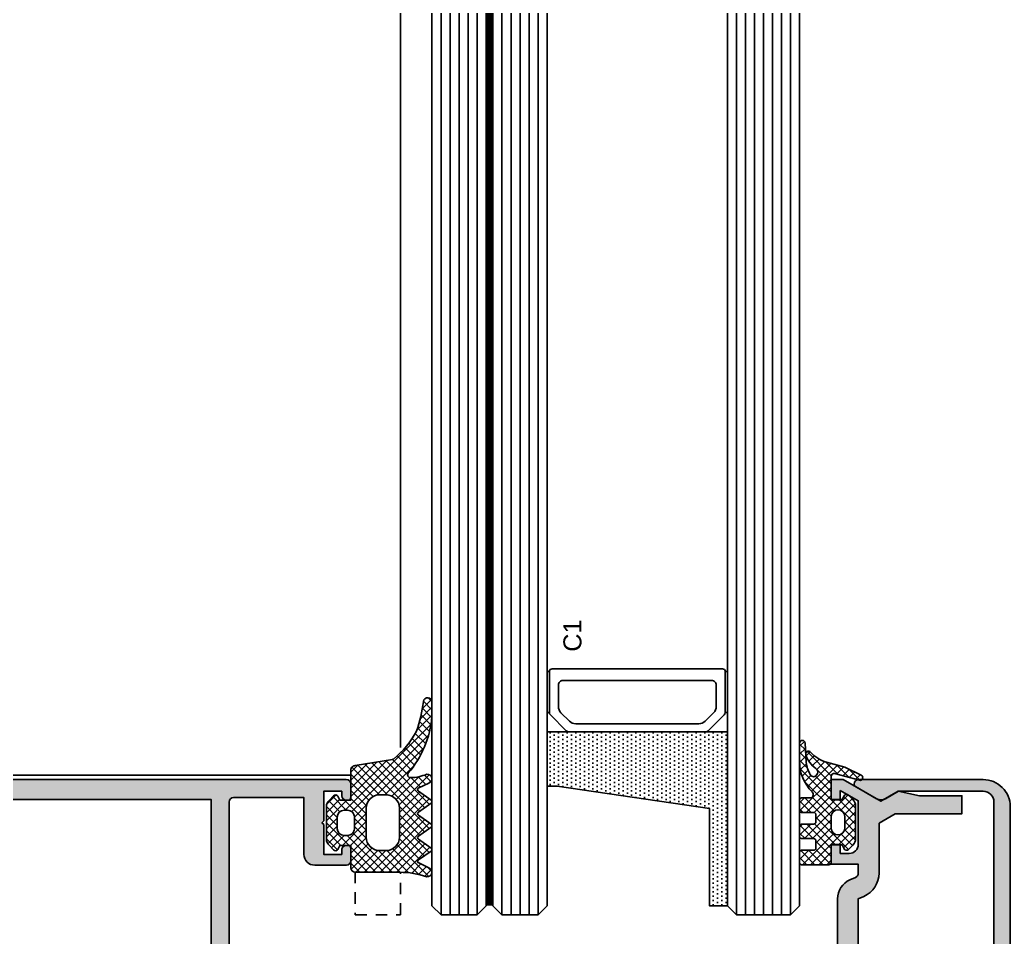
# Model space of a CAD drawing. Header units: inches. Extents: x -772 to 6765, y -813 to 4093.
# Drawn here: x 6007.98 to 6018.96, y 56.38 to 66.55 of the extents above; entities that cross this region are included whole.
import ezdxf

# ---------------------------------------------------------------- set-up
doc = ezdxf.new("R2010")
doc.units = ezdxf.units.IN
doc.header["$MEASUREMENT"] = 0
doc.linetypes.add('HIDDEN', pattern=[9.524999999999999, 6.349999999999999, -3.174999999999999])
doc.linetypes.add('HIDDEN2', pattern=[0.1875, 0.125, -0.0625])
for name, color, linetype in [('aksoy_bant', 1, 'Continuous'), ('aksoy_block', 7, 'Continuous'), ('aksoy_detaytarama', 252, 'Continuous'), ('aksoy_fitil', 1, 'Continuous'), ('aksoy_iz', 8, 'HIDDEN'), ('aksoy_kapali', 3, 'Continuous'), ('aksoy_silikon', 1, 'Continuous'), ('H_FAC_Cam', 153, 'Continuous'), ('H_FAC_Giydirme', 100, 'Continuous'), ('H_GEN_Greyscale1', 251, 'Continuous'), ('RI-HATCH-I', 4, 'Continuous')]:
    doc.layers.add(name, color=color, linetype=linetype)
doc.styles.get("Standard").update_dxf_attribs({"font": 'arial.ttf'})

# ---------------------------------------------------------------- blocks, each defined once
blk = doc.blocks.new('RYN_0342506', base_point=(58, 24.6))
at = {"layer": 'aksoy_detaytarama', "ltscale": 0.1, "extrusion": (0, 0, -1)}
h = blk.add_hatch(color=256, dxfattribs=at)
h.dxf.hatch_style = 1
h.paths.add_polyline_path([(-88.14999999990687, 52.99999999976717), (-88.14999999990687, 46.1999999997206), (-74.44999999995343, 46.1999999997206), (-74.44999999995343, 52.99999999976717)], flags=16)
edge = h.paths.add_edge_path()
edge.add_arc((-87.64998842345085, 72.09998842305504), 0.5000115766671682, 450.0013265422685, 539.9986734577313)
edge.add_line((-88.14999999990687, 72.0999999998603), (-88.14999999990687, 54.69999999983702))
edge.add_line((-88.14999999990687, 54.6999999997206), (-58.49999999990541, 54.6999999997206))
edge.add_arc((-58.5, 54.1999999997206), 0.5, 360, 450, ccw=False)
edge.add_line((-58, 54.1999999997206), (-58, 52.49999999976717))
edge.add_line((-58, 52.49999999976717), (-58.11028856829944, 52.49999999976717))
edge.add_line((-58.11028856830671, 52.49999999976717), (-58.32679491925228, 52.12499999976717))
edge.add_arc((-58.5, 52.2249999998603), 0.199999999999917, 210.0000000000001, 329.99999999999994, ccw=False)
edge.add_line((-58.67320508067496, 52.12499999976717), (-58.82679491916133, 52.3910254035145))
edge.add_arc((-59, 52.2910254036542), 0.1999999999999153, 389.9999999999992, 510.0000000000007)
edge.add_line((-59.17320508067496, 52.3910254035145), (-59.32679491916133, 52.12499999976717))
edge.add_arc((-59.5, 52.2249999998603), 0.199999999999917, 210.0000000000001, 329.99999999999994, ccw=False)
edge.add_line((-59.67320508067496, 52.12499999976717), (-59.82679491916133, 52.3910254035145))
edge.add_arc((-60, 52.2910254036542), 0.1999999999999153, 389.9999999999992, 510.0000000000007)
edge.add_line((-60.17320508067496, 52.3910254035145), (-60.32679491916133, 52.12499999976717))
edge.add_arc((-60.5, 52.2249999998603), 0.199999999999917, 210.0000000000001, 329.99999999999994, ccw=False)
edge.add_line((-60.67320508067496, 52.12499999976717), (-60.82679491916133, 52.3910254035145))
edge.add_arc((-61, 52.2910254036542), 0.1999999999999153, 389.9999999999992, 510.0000000000007)
edge.add_line((-61.17320508067496, 52.3910254035145), (-61.32679491916133, 52.12499999976717))
edge.add_arc((-61.5, 52.2249999998603), 0.199999999999917, 210.0000000000001, 329.99999999999994, ccw=False)
edge.add_line((-61.67320508067496, 52.12499999976717), (-61.82679491916133, 52.3910254035145))
edge.add_arc((-62, 52.2910254036542), 0.1999999999999153, 389.9999999999992, 510.0000000000007)
edge.add_line((-62.17320508067496, 52.3910254035145), (-62.32679491916133, 52.12499999976717))
edge.add_arc((-62.5, 52.2249999998603), 0.199999999999917, 210.0000000000001, 329.99999999999994, ccw=False)
edge.add_line((-62.67320508067496, 52.12499999976717), (-62.82679491916133, 52.3910254035145))
edge.add_arc((-63, 52.2910254036542), 0.1999999999999153, 389.9999999999992, 510.0000000000007)
edge.add_line((-63.17320508067496, 52.3910254035145), (-63.32679491916133, 52.12499999976717))
edge.add_arc((-63.5, 52.2249999998603), 0.199999999999917, 210.0000000000001, 329.99999999999994, ccw=False)
edge.add_line((-63.67320508067496, 52.12499999976717), (-63.82679491916133, 52.3910254035145))
edge.add_arc((-64, 52.2910254036542), 0.1999999999999153, 389.9999999999992, 510.0000000000007)
edge.add_line((-64.17320508067496, 52.3910254035145), (-64.32679491916133, 52.12499999976717))
edge.add_arc((-64.5, 52.2249999998603), 0.199999999999917, 210.0000000000001, 329.99999999999994, ccw=False)
edge.add_line((-64.67320508067496, 52.12499999976717), (-64.82679491916133, 52.3910254035145))
edge.add_arc((-65, 52.2910254036542), 0.1999999999999153, 389.9999999999992, 510.0000000000007)
edge.add_line((-65.17320508067496, 52.3910254035145), (-65.32679491916133, 52.12499999976717))
edge.add_arc((-65.5, 52.2249999998603), 0.199999999999917, 210.0000000000001, 329.99999999999994, ccw=False)
edge.add_line((-65.67320508067496, 52.12499999976717), (-65.82679491916133, 52.3910254035145))
edge.add_arc((-66, 52.2910254036542), 0.1999999999999153, 389.9999999999992, 510.0000000000007)
edge.add_line((-66.17320508067496, 52.3910254035145), (-66.32679491916133, 52.12499999976717))
edge.add_arc((-66.5, 52.2249999998603), 0.199999999999917, 210.0000000000001, 329.99999999999994, ccw=False)
edge.add_line((-66.67320508067496, 52.12499999976717), (-66.82679491916133, 52.3910254035145))
edge.add_arc((-67, 52.2910254036542), 0.1999999999999153, 389.9999999999992, 510.0000000000007)
edge.add_line((-67.17320508067496, 52.3910254035145), (-67.32679491916133, 52.12499999976717))
edge.add_arc((-67.5, 52.2249999998603), 0.199999999999917, 210.0000000000001, 329.99999999999994, ccw=False)
edge.add_line((-67.67320508067496, 52.12499999976717), (-67.82679491916133, 52.3910254035145))
edge.add_arc((-68, 52.2910254036542), 0.1999999999999153, 389.9999999999992, 510.0000000000007)
edge.add_line((-68.17320508067496, 52.3910254035145), (-68.32679491916133, 52.12499999976717))
edge.add_arc((-68.5, 52.2249999998603), 0.199999999999917, 210.0000000000001, 329.99999999999994, ccw=False)
edge.add_line((-68.67320508067496, 52.12499999976717), (-68.82679491916133, 52.3910254035145))
edge.add_arc((-69, 52.2910254036542), 0.1999999999999153, 389.9999999999992, 510.0000000000007)
edge.add_line((-69.17320508067496, 52.3910254035145), (-69.32679491916133, 52.12499999976717))
edge.add_arc((-69.5, 52.2249999998603), 0.199999999999917, 210.0000000000001, 329.99999999999994, ccw=False)
edge.add_line((-69.67320508067496, 52.12499999976717), (-69.8267949174442, 52.3910254035145))
edge.add_arc((-69.99999999825377, 52.2910254036542), 0.1999999999999117, 389.9999999999974, 510.0000000000026)
edge.add_line((-70.17320507904515, 52.3910254035145), (-70.32679491924864, 52.12499999976717))
edge.add_arc((-70.5, 52.2249999998603), 0.199999999999917, 210.0000000000001, 329.99999999999994, ccw=False)
edge.add_line((-70.67320508067496, 52.12499999976717), (-70.88971143162053, 52.49999999976717))
edge.add_line((-70.88971143169329, 52.49999999976717), (-70.99999999998909, 52.49999999976717))
edge.add_arc((-71, 51.49999999976717), 0.9999999999999929, 449.9999999999995, 540.0000000000005)
edge.add_line((-72, 51.49999999976717), (-72, 47.6999999997206))
edge.add_arc((-71, 47.6999999997206), 1.000000000000007, 540.0000000000005, 629.9999999999995)
edge.add_line((-71, 46.6999999997206), (-70.3897114317042, 46.6999999997206))
edge.add_line((-70.38971143169329, 46.6999999997206), (-70.17320508074772, 47.0749999997206))
edge.add_arc((-70, 46.9749999998603), 0.199999999999917, 390.00000000000006, 509.9999999999999, ccw=False)
edge.add_line((-69.82679491920862, 47.0749999997206), (-69.67320508072225, 46.80897459597327))
edge.add_arc((-69.5, 46.9089745960664), 0.1999999999999135, 569.9999999999984, 690.0000000000016)
edge.add_line((-69.32679491920862, 46.80897459597327), (-69.17320508072225, 47.0749999997206))
edge.add_arc((-69, 46.9749999998603), 0.199999999999917, 390.00000000000006, 509.9999999999999, ccw=False)
edge.add_line((-68.82679491920862, 47.0749999997206), (-68.67320508072225, 46.80897459597327))
edge.add_arc((-68.5, 46.9089745960664), 0.1999999999999135, 569.9999999999984, 690.0000000000016)
edge.add_line((-68.32679491920862, 46.80897459597327), (-68.17320508072225, 47.0749999997206))
edge.add_arc((-68, 46.9749999998603), 0.199999999999917, 390.00000000000006, 509.9999999999999, ccw=False)
edge.add_line((-67.82679491920862, 47.0749999997206), (-67.67320508072225, 46.80897459597327))
edge.add_arc((-67.5, 46.9089745960664), 0.1999999999999135, 569.9999999999984, 690.0000000000016)
edge.add_line((-67.32679491920862, 46.80897459597327), (-67.17320508072225, 47.0749999997206))
edge.add_arc((-67, 46.9749999998603), 0.199999999999917, 390.00000000000006, 509.9999999999999, ccw=False)
edge.add_line((-66.82679491920862, 47.0749999997206), (-66.67320508072225, 46.80897459597327))
edge.add_arc((-66.5, 46.9089745960664), 0.1999999999999135, 569.9999999999984, 690.0000000000016)
edge.add_line((-66.32679491920862, 46.80897459597327), (-66.17320508072225, 47.0749999997206))
edge.add_arc((-66, 46.9749999998603), 0.199999999999917, 390.00000000000006, 509.9999999999999, ccw=False)
edge.add_line((-65.82679491920862, 47.0749999997206), (-65.67320508072225, 46.80897459597327))
edge.add_arc((-65.5, 46.9089745960664), 0.1999999999999135, 569.9999999999984, 690.0000000000016)
edge.add_line((-65.32679491920862, 46.80897459597327), (-65.17320508072225, 47.0749999997206))
edge.add_arc((-65, 46.9749999998603), 0.199999999999917, 390.00000000000006, 509.9999999999999, ccw=False)
edge.add_line((-64.82679491920862, 47.0749999997206), (-64.67320508072225, 46.80897459597327))
edge.add_arc((-64.5, 46.9089745960664), 0.1999999999999135, 569.9999999999984, 690.0000000000016)
edge.add_line((-64.32679491920862, 46.80897459597327), (-64.17320508072225, 47.0749999997206))
edge.add_arc((-64, 46.9749999998603), 0.199999999999917, 390.00000000000006, 509.9999999999999, ccw=False)
edge.add_line((-63.82679491920862, 47.0749999997206), (-63.67320508072225, 46.80897459597327))
edge.add_arc((-63.5, 46.9089745960664), 0.1999999999999135, 569.9999999999984, 690.0000000000016)
edge.add_line((-63.32679491920862, 46.80897459597327), (-63.17320508072225, 47.0749999997206))
edge.add_arc((-63, 46.9749999998603), 0.199999999999917, 390.00000000000006, 509.9999999999999, ccw=False)
edge.add_line((-62.82679491920862, 47.0749999997206), (-62.67320508072225, 46.80897459597327))
edge.add_arc((-62.5, 46.9089745960664), 0.1999999999999135, 569.9999999999984, 690.0000000000016)
edge.add_line((-62.32679491920862, 46.80897459597327), (-62.17320508072225, 47.0749999997206))
edge.add_arc((-62, 46.9749999998603), 0.199999999999917, 390.00000000000006, 509.9999999999999, ccw=False)
edge.add_line((-61.82679491920862, 47.0749999997206), (-61.67320508072225, 46.80897459597327))
edge.add_arc((-61.5, 46.9089745960664), 0.1999999999999135, 569.9999999999984, 690.0000000000016)
edge.add_line((-61.32679491920862, 46.80897459597327), (-61.17320508072225, 47.0749999997206))
edge.add_arc((-61, 46.9749999998603), 0.199999999999917, 390.00000000000006, 509.9999999999999, ccw=False)
edge.add_line((-60.82679491920862, 47.0749999997206), (-60.67320508072225, 46.80897459597327))
edge.add_arc((-60.5, 46.9089745960664), 0.1999999999999135, 569.9999999999984, 690.0000000000016)
edge.add_line((-60.32679491920862, 46.80897459597327), (-60.17320508072225, 47.0749999997206))
edge.add_arc((-60, 46.9749999998603), 0.199999999999917, 390.00000000000006, 509.9999999999999, ccw=False)
edge.add_line((-59.82679491920862, 47.0749999997206), (-59.67320508072225, 46.80897459597327))
edge.add_arc((-59.5, 46.9089745960664), 0.1999999999999135, 569.9999999999984, 690.0000000000016)
edge.add_line((-59.32679491920862, 46.80897459597327), (-59.17320508072225, 47.0749999997206))
edge.add_arc((-59, 46.9749999998603), 0.199999999999917, 390.00000000000006, 509.9999999999999, ccw=False)
edge.add_line((-58.82679491920862, 47.0749999997206), (-58.61028856826306, 46.6999999997206))
edge.add_line((-58.61028856830671, 46.6999999997206), (-58.00000000000728, 46.6999999997206))
edge.add_line((-58, 46.6999999997206), (-58, 44.99999999976717))
edge.add_arc((-58.5, 44.99999999976717), 0.5000000000000142, 270.0000000000016, 359.99999999999835, ccw=False)
edge.add_line((-58.5, 44.49999999976717), (-88.15000000000146, 44.49999999976718))
edge.add_line((-88.14999999990687, 44.49999999976717), (-88.14999999990687, 27.09999999974389))
edge.add_arc((-87.64998842345085, 27.1000115761999), 0.5000115766671673, 540.0013265422685, 629.9986734577316)
edge.add_line((-87.64999999990687, 26.5999999998603), (-79.8499999999076, 26.5999999998603))
edge.add_line((-79.84999999997672, 26.5999999998603), (-79.84999999997672, 32.90099999983795))
edge.add_arc((-78.64999999990687, 32.90099999983795), 1.200000000035305, 450.00000000165096, 540.0000000016495, ccw=False)
edge.add_line((-78.64999999990687, 34.10099999979138), (-75.14999999760039, 34.10099999979138))
edge.add_arc((-75.14999999769498, 33.60099999979138), 0.4999999999997726, 359.9999999999739, 450.00000000002603, ccw=False)
edge.add_line((-74.64999999769498, 33.60099999979138), (-74.64999999769498, 32.20163505629171))
edge.add_arc((-74.9499884248944, 32.19899999978952), 0.2999999999957435, 269.9999999913433, 360.50326520220784, ccw=False)
edge.add_line((-74.9499884248944, 31.89899999974295), (-75.14998842477507, 31.89899999974295))
edge.add_arc((-75.14998842484783, 32.39899999974295), 0.5000000000195541, 539.99999996222, 629.9999999977592, ccw=False)
edge.add_line((-75.64998842484783, 32.39899999997579), (-75.64998842456771, 32.89899999962654))
edge.add_line((-75.64998842449859, 32.89899999974295), (-77.6499999999287, 32.89886030764319))
edge.add_line((-77.64999999990687, 32.89886030764319), (-77.64999967836047, 29.59892105893232))
edge.add_line((-77.64999967836775, 29.59892105893232), (-77.84999967836848, 29.39892105897889))
edge.add_line((-77.8499996784376, 29.39892105897889), (-77.65000032152966, 29.19892105902545))
edge.add_line((-77.6500003215624, 29.19892105902545), (-77.65000000001237, 25.89899999974295))
edge.add_line((-77.64999999990687, 25.89899999974295), (-75.64999999990687, 25.89899999974295))
edge.add_line((-75.64999999990687, 25.89899999974295), (-75.64999999760039, 26.39899999974295))
edge.add_arc((-75.14999999769498, 26.39899999974295), 0.4999999999997726, 449.9999999999739, 540.0000000000261, ccw=False)
edge.add_line((-75.14999999769498, 26.89899999974295), (-74.94999999769789, 26.89899999974295))
edge.add_arc((-74.94999999762513, 26.59899999969639), 0.300000000025193, 359.999999995918, 449.99999999574385, ccw=False)
edge.add_line((-74.64999999769498, 26.59899999969639), (-74.65000000000146, 25.09999999892898))
edge.add_arc((-75.14999999990687, 25.0999999998603), 0.49999999997695, 269.99999999735866, 359.9999999092598, ccw=False)
edge.add_line((-75.14999999990687, 24.5999999998603), (-220.6499999999069, 24.59999999986033))
edge.add_arc((-220.6499969592551, 25.10000304039568), 0.5000030407071934, 540.0003484361993, 629.9996515638006, ccw=False)
edge.add_line((-221.1499999999069, 25.0999999998603), (-221.1499999999069, 74.0999999998603))
edge.add_arc((-220.6499969592551, 74.0999969590921), 0.5000030407071934, 450.0003484361994, 539.9996515638006, ccw=False)
edge.add_line((-220.6499999999069, 74.5999999998603), (-75.14999999990687, 74.59999999986027))
edge.add_arc((-75.14999999990687, 74.0999999998603), 0.4999999999769536, 360.00000009074057, 450.0000000026409, ccw=False)
edge.add_line((-74.64999999990687, 74.1000000005588), (-74.64999999760039, 72.60099999979138))
edge.add_arc((-74.94999999762513, 72.60099999979138), 0.3000000000251944, 270.0000000042559, 360.0000000040817, ccw=False)
edge.add_line((-74.94999999762513, 72.30099999974482), (-75.14999999762222, 72.30099999974482))
edge.add_arc((-75.14999999769498, 72.80099999974482), 0.4999999999997726, 179.9999999999739, 270.00000000002603, ccw=False)
edge.add_line((-75.64999999769498, 72.80099999974482), (-75.65000000000146, 73.30099999974482))
edge.add_line((-75.64999999990687, 73.30099999974482), (-77.64999999990687, 73.30099999974482))
edge.add_line((-77.64999999990687, 73.30099999974482), (-77.6500003214569, 70.00107894046232))
edge.add_line((-77.6500003215624, 70.00107894046232), (-77.84999967847034, 69.80107894050889))
edge.add_line((-77.8499996784376, 69.80107894050889), (-77.64999967843687, 69.60107894055545))
edge.add_line((-77.64999967836775, 69.60107894055545), (-77.64999999991414, 66.30113969184458))
edge.add_line((-77.64999999990687, 66.30113969184458), (-75.64998842447676, 66.30099999974482))
edge.add_line((-75.64998842449859, 66.30099999974482), (-75.64998842477871, 66.80099999939557))
edge.add_arc((-75.14998842484783, 66.80099999974482), 0.5000000000195541, 450.0000000022407, 540.00000003778, ccw=False)
edge.add_line((-75.14998842484783, 67.30099999974482), (-74.94998842496716, 67.30099999974482))
edge.add_arc((-74.9499884248944, 67.00099999969825), 0.2999999999957454, 359.496734797793, 450.00000000865623, ccw=False)
edge.add_line((-74.64999999769498, 66.99836494331248), (-74.64999999769498, 65.5989999998128))
edge.add_arc((-75.14999999769498, 65.59899999969639), 0.4999999999997726, 269.9999999999739, 360.00000000002603, ccw=False)
edge.add_line((-75.14999999769498, 65.09899999969639), (-78.65000000000146, 65.09899999969639))
edge.add_arc((-78.64999999990687, 66.29899999988265), 1.200000000035288, 539.9999999983498, 629.9999999983497, ccw=False)
edge.add_line((-79.84999999997672, 66.29899999988265), (-79.84999999997672, 72.5999999998603))
edge.add_line((-79.84999999997672, 72.5999999998603), (-87.64999999997599, 72.5999999998603))
h.paths.add_polyline_path([(-218.6499999999069, 72.39999999967404), (-203.1499999999069, 72.39999999967404), (-202.1499999999069, 72.0999999998603), (-184.1499999999069, 72.0999999998603), (-183.1499999999069, 72.39999999967404), (-132.1499999999069, 72.39999999967404), (-131.1499999999069, 72.0999999998603), (-127.1499999999069, 72.0999999998603), (-126.1499999999069, 72.39999999967404), (-90.14999999990687, 72.39999999967404), (-90.14999999990687, 26.7999999995809), (-126.1499999999069, 26.7999999995809), (-127.1499999999069, 27.0999999998603), (-131.1499999999069, 27.0999999998603), (-132.1499999999069, 26.7999999995809), (-183.1539999999804, 26.7999999995809), (-183.1499999999069, 26.7999999995809), (-184.1499999999069, 27.0999999998603), (-202.1499999999069, 27.0999999998603), (-203.1499999999069, 26.7999999995809), (-218.6499999999069, 26.7999999995809)], flags=16)
at = {"layer": 'H_FAC_Giydirme', "extrusion": (0, 0, -1)}
blk.add_lwpolyline([(-220.6499999999069, 74.5999999998603), (-75.14999999990687, 74.5999999998603, -0.414213561922734), (-74.64999999990687, 74.1000000005588), (-74.64999999769498, 72.60099999979138, -0.4142135623722043), (-74.94999999762513, 72.30099999974482), (-75.14999999769498, 72.30099999974482, -0.4142135623733613), (-75.64999999769498, 72.80099999974482), (-75.64999999990687, 73.30099999974482), (-77.64999999990687, 73.30099999974482), (-77.6500003215624, 70.00107894046232), (-77.8499996784376, 69.80107894050889), (-77.64999967836775, 69.60107894055545), (-77.64999999990687, 66.30113969184458), (-75.64998842449859, 66.30099999974482), (-75.64998842484783, 66.80099999927916, -0.4142135625547695), (-75.14998842484783, 67.30099999974482), (-74.9499884248944, 67.30099999974482, -0.4167885757908555), (-74.64999999769498, 66.99836494331248), (-74.64999999769498, 65.59899999969639, -0.4142135623733614), (-75.14999999769498, 65.09899999969639), (-78.64999999990687, 65.09899999969639, -0.414213562373095), (-79.84999999997672, 66.29899999988265), (-79.84999999997672, 72.5999999998603), (-87.64999999990687, 72.5999999998603, 0.414199999999907), (-88.14999999990687, 72.0999999998603), (-88.14999999990687, 54.6999999997206)], format="xyb", dxfattribs=at)
blk.add_lwpolyline([(-218.6499999999069, 72.39999999967404), (-203.1499999999069, 72.39999999967404), (-202.1499999999069, 72.0999999998603), (-184.1499999999069, 72.0999999998603), (-183.1499999999069, 72.39999999967404), (-132.1499999999069, 72.39999999967404), (-131.1499999999069, 72.0999999998603), (-127.1499999999069, 72.0999999998603), (-126.1499999999069, 72.39999999967404), (-90.14999999990687, 72.39999999967404), (-90.14999999990687, 26.7999999995809), (-126.1499999999069, 26.7999999995809), (-127.1499999999069, 27.0999999998603), (-131.1499999999069, 27.0999999998603), (-132.1499999999069, 26.7999999995809), (-183.1539999999804, 26.7999999995809), (-183.1499999999069, 26.7999999995809), (-184.1499999999069, 27.0999999998603), (-202.1499999999069, 27.0999999998603), (-203.1499999999069, 26.7999999995809), (-218.6499999999069, 26.7999999995809)], close=True, dxfattribs=at)
blk = doc.blocks.new('RYN_0342534', base_point=(-14.5, 2))
at = {"layer": 'aksoy_detaytarama', "extrusion": (0, 0, -1)}
h = blk.add_hatch(color=256, dxfattribs=at)
h.dxf.hatch_style = 1
edge = h.paths.add_edge_path()
edge.add_line((1, 50.80000000000018), (1, 49.80000000000018))
edge.add_line((1, 49.80000000000018), (0, 49.80000000000018))
edge.add_line((0, 49.80000000000018), (0, 52))
edge.add_line((0, 52), (1.322000000000116, 52))
edge.add_line((1.322000000000116, 52), (5.5, 49.58500000000004))
edge.add_line((5.5, 49.58500000000004), (7.420000000000073, 50.69999999999982))
edge.add_line((7.420000000000073, 50.69999999999982), (9.802571000000171, 50.19999999999982))
edge.add_line((9.802571000000171, 50.19999999999982), (14.5, 50.19999999999982))
edge.add_line((14.5, 50.19999999999982), (14.5, 48.19999999999982))
edge.add_line((14.5, 48.19999999999982), (7.09404799999993, 48.19999999999982))
edge.add_line((7.09404799999993, 48.19999999999982), (5.300000000000182, 47.15794699999969))
edge.add_line((5.300000000000182, 47.15794699999969), (5.300000000000182, 41.60744499999964))
edge.add_ellipse((2.499999322689706, 41.6074447980979), major_axis=(-2.800000677310484, 0), ratio=1, start_angle=113.63240802717331, end_angle=180.0000041314696, ccw=False)
edge.add_line((3.622427999999672, 39.04226300000028), (3, 38.76991199999975))
edge.add_line((3, 38.76991199999975), (3, 15.23018800000045))
edge.add_line((3, 15.23018800000045), (3.622427999999672, 14.95783699999993))
edge.add_ellipse((2.49999932268901, 12.39265520190185), major_axis=(-2.800000677311178, 0), ratio=1, start_angle=179.9999958685211, end_angle=246.3675919728174, ccw=False)
edge.add_line((5.300000000000182, 12.39265499999965), (5.300000000000182, 6.842802999999549))
edge.add_line((5.300000000000182, 6.842802999999549), (7.09452599999986, 5.800000000000182))
edge.add_line((7.09452599999986, 5.800000000000182), (14.5, 5.800000000000182))
edge.add_line((14.5, 5.800000000000182), (14.5, 3.800000000000182))
edge.add_line((14.5, 3.800000000000182), (9.801687999999558, 3.800000000000182))
edge.add_line((9.801687999999558, 3.800000000000182), (7.420000000000073, 3.300000000000182))
edge.add_line((7.420000000000073, 3.300000000000182), (5.5, 4.415500000000065))
edge.add_line((5.5, 4.415500000000065), (1.322000000000116, 2.000100000000202))
edge.add_line((1.322000000000116, 2.000100000000202), (0, 2))
edge.add_line((0, 2), (0, 4.20010000000002))
edge.add_line((0, 4.20010000000002), (1, 4.20010000000002))
edge.add_line((1, 4.20010000000002), (1, 3.20010000000002))
edge.add_line((1, 3.20010000000002), (3, 4.354699999999866))
edge.add_line((3, 4.354699999999866), (3, 9.20010000000002))
edge.add_ellipse((2.000000747075183, 9.200100747075204), major_axis=(-0.9999992529250955, 0), ratio=1, start_angle=179.9999571957131, end_angle=270.000042804287)
edge.add_line((2, 10.20010000000002), (1, 10.20010000000002))
edge.add_line((1, 10.20010000000002), (1, 9.20010000000002))
edge.add_line((1, 9.20010000000002), (0, 9.20010000000002))
edge.add_line((0, 9.20010000000002), (0, 11.40009999999984))
edge.add_line((0, 11.40009999999984), (3, 11.40009999999984))
edge.add_line((3, 11.40009999999984), (3, 12.39265499999965))
edge.add_ellipse((2.500000257170141, 12.39265525657608), major_axis=(-0.499999742829925, 0), ratio=1, start_angle=179.9999705984917, end_angle=246.3675667027879)
edge.add_line((2.700434000000314, 12.85072299999956), (2.078005000000303, 13.12307500000043))
edge.add_ellipse((2.999999669928838, 15.23018779012273), major_axis=(-2.29999966992903, 0), ratio=1, start_angle=-5.228308282312355e-06, end_angle=66.36759087598813, ccw=False)
edge.add_line((0.6999999999998181, 15.23018800000045), (0.6999999999998181, 38.76991199999975))
edge.add_ellipse((2.999999669928838, 38.76991220987747), major_axis=(-2.29999966992903, 0), ratio=1, start_angle=293.63240912401204, end_angle=360, ccw=False)
edge.add_line((2.078005000000303, 40.87702499999978), (2.700434000000314, 41.14937699999973))
edge.add_ellipse((2.500000257170141, 41.60744474342321), major_axis=(-0.4999997428299224, 0), ratio=1, start_angle=113.6324332972122, end_angle=180.0000294015088)
edge.add_line((3, 41.60744499999964), (3, 42.60000000000036))
edge.add_line((3, 42.60000000000036), (0, 42.60000000000036))
edge.add_line((0, 42.60000000000036), (0, 44.80000000000018))
edge.add_line((0, 44.80000000000018), (1, 44.80000000000018))
edge.add_line((1, 44.80000000000018), (1, 43.80000000000018))
edge.add_line((1, 43.80000000000018), (2, 43.80000000000018))
edge.add_ellipse((2.000000747075183, 44.799999252925), major_axis=(-0.9999992529250951, 0), ratio=1, start_angle=89.99995719571302, end_angle=180.000042804287)
edge.add_line((3, 44.80000000000018), (3, 49.64500000000044))
edge.add_line((3, 49.64500000000044), (1, 50.80000000000018))
at = {"layer": 'H_FAC_Giydirme'}
blk.add_lwpolyline([(-1, 50.80000000000018), (-1, 49.80000000000018), (0, 49.80000000000018), (0, 52), (-1.322000000000116, 52), (-5.5, 49.58500000000004), (-7.420000000000073, 50.69999999999982), (-9.802571000000171, 50.19999999999982), (-14.5, 50.19999999999982), (-14.5, 48.19999999999982), (-7.09404799999993, 48.19999999999982), (-5.300000000000182, 47.15794699999969), (-5.300000000000182, 41.60744499999964, 0.297959), (-3.622427999999672, 39.04226300000028), (-3, 38.76991199999975), (-3, 15.23018800000045), (-3.622427999999672, 14.95783699999993, 0.297959), (-5.300000000000182, 12.39265499999965), (-5.300000000000182, 6.842802999999549), (-7.09452599999986, 5.800000000000182), (-14.5, 5.800000000000182), (-14.5, 3.800000000000182), (-9.801687999999558, 3.800000000000182), (-7.420000000000073, 3.300000000000182), (-5.5, 4.415500000000065), (-1.322000000000116, 2.000100000000202), (0, 2), (0, 4.20010000000002), (-1, 4.20010000000002), (-1, 3.20010000000002), (-3, 4.354699999999866), (-3, 9.20010000000002, -0.414214), (-2, 10.20010000000002), (-1, 10.20010000000002), (-1, 9.20010000000002), (0, 9.20010000000002), (0, 11.40009999999984), (-3, 11.40009999999984), (-3, 12.39265499999965, -0.297959), (-2.700434000000314, 12.85072299999956), (-2.078005000000303, 13.12307500000043, 0.297959), (-0.6999999999998181, 15.23018800000045), (-0.6999999999998181, 38.76991199999975, 0.297959), (-2.078005000000303, 40.87702499999978), (-2.700434000000314, 41.14937699999973, -0.297959), (-3, 41.60744499999964), (-3, 42.60000000000036), (0, 42.60000000000036), (0, 44.80000000000018), (-1, 44.80000000000018), (-1, 43.80000000000018), (-2, 43.80000000000018, -0.414214), (-3, 44.80000000000018), (-3, 49.64500000000044), (-1, 50.80000000000018)], format="xyb", close=True, dxfattribs=at)
blk = doc.blocks.new('RYN_0340537', base_point=(-17.312579, 1.001036))
at = {"layer": 'aksoy_detaytarama', "extrusion": (0, 0, -1)}
h = blk.add_hatch(color=256, dxfattribs=at)
h.dxf.hatch_style = 1
edge = h.paths.add_edge_path()
edge.add_line((15.51257900000019, 48.49993600000016), (15.51257900000019, 3.500036000000364))
edge.add_ellipse((14.31257989649013, 3.500035103509689), major_axis=(-1.199999103510387, 0), ratio=1, start_angle=89.99995719573468, end_angle=180.0000428043087, ccw=False)
edge.add_line((14.31257900000037, 2.300035999999636), (4.923579000000245, 2.300035999999636))
edge.add_line((4.923579000000245, 2.300035999999636), (3.498579000000063, 3.123035999999956))
edge.add_ellipse((2.970470399779457, 2.201948551077904), major_axis=(-1.061744216932074, 0), ratio=1, start_angle=240.1720510029241, end_angle=296.9921033342155)
edge.add_line((2.488578999999845, 3.148035999999593), (0.1285790000001725, 1.785036000000218))
edge.add_ellipse((0.276962599651402, 1.526163258888839), major_axis=(-0.2983836267893659, 0), ratio=1, start_angle=-60.17904094588719, end_angle=0.02443631885511798)
edge.add_line((-0.02142100000037317, 1.526036000000204), (-0.02142100000037317, 1.501035999999658))
edge.add_ellipse((0.4785880157452274, 1.501045015745259), major_axis=(-0.5000090158268827, 0), ratio=1, start_angle=0.001033109715537112, end_angle=89.99896689028446)
edge.add_line((0.4785789999996268, 1.001035999999658), (14.31357899999966, 1.001035999999658))
edge.add_ellipse((14.31320926740784, 4.000405776014655), major_axis=(-2.999369798803482, 0), ratio=1, start_angle=90.0070628560446, end_angle=180.0120389205655)
edge.add_line((17.31257900000037, 4.001035999999658), (17.31257900000037, 48.00003600000036))
edge.add_ellipse((14.3134002158775, 48.00055717592252), major_axis=(-2.999178829405988, 0), ratio=1, start_angle=179.9900435477267, end_angle=269.9965845398916)
edge.add_line((14.31357899999966, 50.99973599999976), (0.4995790000002671, 50.99963599999955))
edge.add_ellipse((0.4995876621731176, 50.49962733784303), major_axis=(-0.5000086622315565, 0), ratio=1, start_angle=270.0009925946954, end_angle=359.9991219966838)
edge.add_line((-0.000420999999732885, 50.49963500000013), (-0.000420999999732885, 50.48683600000004))
edge.add_ellipse((0.299547848889176, 50.48682505836775), major_axis=(-0.2999688490884618, 0), ratio=1, start_angle=-0.002089914846953049, end_angle=60.00321467356522)
edge.add_line((0.1495779999995648, 50.22703600000023), (2.499579000000267, 48.87053600000036))
edge.add_ellipse((2.993349833222111, 49.70346971185067), major_axis=(-0.9682913838702312, 0), ratio=1, start_angle=59.34014439314254, end_angle=121.4513162518213)
edge.add_line((3.498579000000063, 48.87743599999976), (4.923579000000245, 49.69993599999998))
edge.add_line((4.923579000000245, 49.69993599999998), (14.31257900000037, 49.69993599999998))
edge.add_ellipse((14.31240983987543, 48.49976683987523), major_axis=(-1.200169172046049, 0), ratio=1, start_angle=180.0080756625636, end_angle=269.9919243374362, ccw=False)
at = {"layer": 'H_FAC_Giydirme'}
blk.add_lwpolyline([(-15.51257900000019, 48.49993600000016), (-15.51257900000019, 3.500036000000364, 0.414214), (-14.31257900000037, 2.300035999999636), (-4.923579000000245, 2.300035999999636), (-3.498579000000063, 3.123035999999956, -0.253132), (-2.488578999999845, 3.148035999999593), (-0.1285790000001725, 1.785036000000218, -0.268901), (0.02142100000037317, 1.526036000000204), (0.02142100000037317, 1.501035999999658, -0.414203), (-0.4785789999996268, 1.001035999999658), (-14.31357899999966, 1.001035999999658, -0.414239), (-17.31257900000037, 4.001035999999658), (-17.31257900000037, 48.00003600000036, -0.414247), (-14.31357899999966, 50.99973599999976), (-0.4995790000002671, 50.99963599999955, -0.414204), (0.000420999999732885, 50.49963500000013), (0.000420999999732885, 50.48683600000004, -0.267974), (-0.1495779999995648, 50.22703600000023), (-2.499579000000267, 48.87053600000036, -0.277847), (-3.498579000000063, 48.87743599999976), (-4.923579000000245, 49.69993599999998), (-14.31257900000037, 49.69993599999998, 0.414131), (-15.51257900000019, 48.49993600000016)], format="xyb", close=True, dxfattribs=at)
blk = doc.blocks.new('c1(8 20 12) silikon')
at = {"layer": 'aksoy_detaytarama'}
h = blk.add_hatch(dxfattribs=at)
h.set_pattern_fill('DOTS', color=256, scale=0.3)
h.set_pattern_definition([(0, (-3382.415465525104, -5313.159109061882), (0.238125, 0.47625), [0, -0.47625])])
h.paths.add_polyline_path([(-45.17120356632313, -13.04971671334351), (-45.17120356632313, -11.04971671334351), (-34.36650080037452, -11.04971671334351), (-31.88768288643132, 5.822495017462643), (-31.88768288643132, 6.950283286656486), (-25.88768288643132, 6.950283286656486), (-25.88768288643132, -13.04971671334351)])
at = {"layer": 'aksoy_bant'}
for points in [[(-23.72199746086062, 6.950283286656486), (-19.18768288636147, 6.950283286656486), (-19.18768288636147, 6.700416538194986), (-23.72199746086062, 6.700416538194986)], [(-23.72199746086062, -12.79984996488201), (-19.18768288636147, -12.79984996488201), (-19.18768288636147, -13.04971671334351), (-23.72199746086062, -13.04971671334351)]]:
    blk.add_lwpolyline(points, close=True, dxfattribs=at)
at = {"layer": 'aksoy_detaytarama'}
for p, q in [((-46.17120356632313, 18.7102832866567), (103.8287964336778, 18.7102832866567)), ((-46.17120356632313, 17.7102832866567), (103.8287964336778, 17.7102832866567)), ((-46.17120356632313, 16.7102832866567), (103.8287964336778, 16.71028328665761)), ((-46.17120356632313, 15.7102832866567), (103.8287964336778, 15.7102832866567)), ((-46.17120356632313, 14.7102832866567), (103.8287964336778, 14.7102832866567)), ((-46.17120356632313, 11.95028328665649), (103.8287964336778, 11.95028328665649)), ((-46.17120356632313, 10.95028328665649), (103.8287964336778, 10.95028328665649)), ((-46.17120356632313, 9.950283286656486), (103.8287964336778, 9.950283286657395)), ((-46.17120356632313, 8.950283286656486), (103.8287964336778, 8.950283286656486)), ((-46.17120356632313, 7.950283286656486), (103.8287964336778, 7.950283286656486)), ((-46.17120356632313, -14.04971671334351), (103.8287964336778, -14.04971671334351)), ((-46.17120356632313, -15.04971671334351), (103.8287964336778, -15.04971671334351)), ((-46.17120356632313, -16.04971671334351), (103.8287964336778, -16.0497167133426)), ((-46.17120356632313, -17.04971671334351), (103.8287964336778, -17.04971671334351)), ((-46.17120356632313, -18.04971671334351), (103.8287964336778, -18.0497167133426)), ((-46.17120356632313, -19.04971671334351), (103.8287964336778, -19.04971671334351)), ((-46.17120356632313, -20.04971671334351), (103.8287964336778, -20.04971671334351))]:
    blk.add_line(p, q, dxfattribs=at)
at = {"layer": 'aksoy_detaytarama', "linetype": 'HIDDEN2', "const_width": 0.76}
blk.add_lwpolyline([(103.8287964336769, 13.3302832866575), (-45.17120356632313, 13.3302832866575)], dxfattribs=at)
at = {"layer": 'aksoy_silikon'}
blk.add_lwpolyline([(-45.17120356632313, -13.04971671334351), (-45.17120356632313, -11.04971671334351), (-34.36650080037452, -11.04971671334351), (-31.88768288643132, 5.822495017462643), (-31.88768288643132, 6.950283286656486), (-25.88768288643132, 6.950283286656486), (-25.88768288643132, -13.04971671334351)], close=True, dxfattribs=at)
at = {"layer": 'H_FAC_Cam'}
for points in [[(103.8287964336769, 19.7102832866567), (-45.17120356632313, 19.7102832866567), (-46.17120356632313, 18.7102832866567), (-46.17120356632313, 14.7102832866567), (-45.17120356632313, 13.7102832866567), (103.8287964336769, 13.7102832866567)], [(103.8287964336769, 12.95028328665649), (-45.17120356632313, 12.95028328665649), (-46.17120356632313, 11.95028328665649), (-46.17120356632313, 7.950283286656486), (-45.17120356632313, 6.950283286656486), (103.8287964336769, 6.950283286656486)], [(103.8287964336769, -13.04971671334351), (-45.17120356632313, -13.04971671334351), (-46.17120356632313, -14.04971671334351), (-46.17120356632313, -20.04971671334351), (-45.17120356632313, -21.04971671334351), (103.8287964336769, -21.04971671334351)]]:
    blk.add_lwpolyline(points, dxfattribs=at)
at = {"layer": 'H_FAC_Giydirme', "ltscale": 10}
for points in [[(-19.18768288636147, 6.700150035117986), (-23.72199746138449, 6.700150035117986, 0.1989123673796515), (-24.00484017455983, 6.582992747571552), (-25.77052559946696, 4.817307322664419, 0.1989123673796714), (-25.88768288643132, 4.53446461018757), (-25.88768288643132, -10.63416453983518, 0.1989123673796559), (-25.77052559946696, -10.91700725242845), (-24.00484017455983, -12.68269267733558, 0.1989123673796541), (-23.72199746138449, -12.79984996488201), (-19.18768288636147, -12.79984996488201, 0.4142135623730951), (-18.88768288747906, -12.49984996495186), (-18.88768288747906, 6.400150034955004, 0.4142135623730951)], [(-24.69478966841507, 4.478829691564897, 0.1989123673796584), (-24.98768288745578, 3.771722910372773), (-24.98768288745578, -9.871422840136802, 0.198912367379658), (-24.69478966841507, -10.57852962132893), (-23.76636254343703, -11.50695674619055, 0.198912367379658), (-23.05925576247773, -11.79984996488201), (-20.68768288636147, -11.79984996499843, 0.4142135623730951), (-20.18768288636147, -11.29984996488201), (-20.18768288636147, 5.200150035117986, 0.4142135623730946), (-20.68768288636147, 5.70015003500157), (-23.05925576247773, 5.70015003500157, 0.1989123673796531), (-23.76636254343703, 5.407256816193694)]]:
    blk.add_lwpolyline(points, format="xyb", close=True, dxfattribs=at)
at = {"layer": 'aksoy_kapali', "ltscale": 0.5}
blk.add_text('C1', height=2, dxfattribs=at).set_placement((-16.991616729626, 3.143236385427372))
blk = doc.blocks.new('0809820')
at = {"layer": 'aksoy_detaytarama'}
h = blk.add_hatch(dxfattribs=at)
h.set_pattern_fill('ANSI37', color=256, scale=0.2)
h.set_pattern_definition([(45, (-296524.0453827344, 750872.1416282242), (-0.4490128060534576, 0.4490128060534577), []), (135, (-296524.0453827344, 750872.1416282242), (-0.4490128060534577, -0.4490128060534576), [])])
edge = h.paths.add_edge_path(flags=16)
edge.add_arc((-0.6500000000233027, -2.650000000023303), 0.7499999999999805, 179.9999999999985, 270.00000000000153, ccw=False)
edge.add_line((-1.400000000023283, -2.650000000023283), (-1.400000000023283, -2.25))
edge.add_arc((-0.6500000000232831, -2.25), 0.75, 90, 180, ccw=False)
edge.add_line((-0.6500000000232831, -1.5), (0.6500000000232831, -1.5))
edge.add_arc((0.650000000023275, -2.250000000000008), 0.750000000000008, 6.252776074688882e-13, 89.99999999999937, ccw=False)
edge.add_line((1.400000000023283, -2.25), (1.400000000023283, -2.650000000023283))
edge.add_arc((0.6500000000232755, -2.650000000023276), 0.7500000000000075, 270.00000000000057, 359.99999999999943, ccw=False)
edge.add_line((0.6500000000232831, -3.400000000023283), (-0.6500000000232831, -3.400000000023283))
edge = h.paths.add_edge_path(flags=16)
edge.add_arc((1.581799999985378, -6.898435426293872), 1.5, 270, 360)
edge.add_line((3.081799999985378, -6.898435426293872), (3.081799999985378, -6.199215426342562))
edge.add_arc((1.581799999981633, -6.199215426346306), 1.500000000003745, 1.430316643948449e-10, 89.99999999985695)
edge.add_line((1.581799999985378, -4.699215426342562), (-1.618200000026263, -4.699215426342562))
edge.add_arc((-1.618200000030094, -6.199215426338732), 1.49999999999617, 89.9999999998537, 180.0000000001463)
edge.add_line((-3.118200000026263, -6.199215426342562), (-3.118200000026263, -6.898435426293872))
edge.add_arc((-1.618200000026263, -6.898435426293872), 1.5, 180, 270)
edge.add_line((-1.618200000026263, -8.398435426293872), (1.581799999985378, -8.398435426293872))
edge = h.paths.add_edge_path()
edge.add_arc((-13.39916626476185, -11.5243817941896), 0.4756182058104014, 97.18655041687816, 270.0000000019248)
edge.add_line((-13.39916626474587, -12), (-11.79616626474308, -12))
edge.add_arc((-12.7540099468664, -0.8821776266455252), 11.15900707253315, 274.9240954718691, 310.5461878170985)
edge.add_arc((-5.312831276514903, -9.600144013820016), 0.3031088913352951, -8.281423239359185, 128.1279389483803, ccw=False)
edge.add_arc((-10.01139345993494, -9.521763125073873), 4.999999999901143, 337.5903896958652, 358.6013938786351, ccw=False)
edge.add_arc((-4.894111285108977, -11.49931892863116), 0.5000000000075028, 171.7867892994942, 343.8752323016164)
edge.add_line((-4.4137816914008, -11.63818390411325), (-3.865823678439483, -10.54313460644335))
edge.add_arc((-3.674115062951471, -10.60013972155802), 0.2000044409546137, 30.013486287024477, 163.4400009375315, ccw=False)
edge.add_line((-3.500929679546971, -10.50009673391469), (-2.519378976430744, -11.89836892753374))
edge.add_arc((-2.346358133363537, -11.80057145748254), 0.1987474711388847, 209.4766621130069, 330.5233378869931)
edge.add_line((-2.173337290296331, -11.89836892753374), (-1.191155975975562, -10.49900504434481))
edge.add_arc((-1.017973155860091, -10.59904359102328), 0.2000000000117199, 30.012751956058707, 149.9872480439413, ccw=False)
edge.add_line((-0.8447903357446194, -10.49900504434481), (0.1366821891861036, -11.89714189909864))
edge.add_arc((0.3097030322824139, -11.79934442903099), 0.1987474711723162, 209.476662113007, 330.523337886993)
edge.add_line((0.4827238753787242, -11.89714189909864), (1.464285655296408, -10.49885052954778))
edge.add_arc((1.637468475411879, -10.59888907622623), 0.200000000011711, 30.012751956054387, 149.9872480439457, ccw=False)
edge.add_line((1.81065129552735, -10.49885052954778), (2.793040331394877, -11.89857401209883))
edge.add_arc((2.966056015196955, -11.80013412837071), 0.1990598843310896, 209.6383651009945, 330.3616348990055)
edge.add_line((3.139071698999032, -11.89857401209883), (4.086318981309887, -10.50111510488205))
edge.add_arc((4.26096961443076, -10.59856845962934), 0.2000000000025585, 16.128578558851302, 150.8389076989558, ccw=False)
edge.add_line((4.453097757010255, -10.54300969047472), (5.001055769913364, -11.63818390411325))
edge.add_arc((5.481385363621539, -11.49931892863115), 0.5000000000075042, 196.1247676983852, 368.2132107005041)
edge.add_arc((15.9137596512798, -8.248417741440344), 10.43374355649902, 181.0694927568197, 197.7419089356086, ccw=False)
edge.add_line((5.481833735248074, -8.443164462107234), (5.481833735248074, -3.5))
edge.add_arc((4.981833735248074, -3.5), 0.5, 0, 90)
edge.add_line((4.981833735248074, -3), (2.5, -3))
edge.add_line((2.5, -3), (2.5, -1.800000000046566))
edge.add_line((2.5, -1.800000000046566), (2.941176470601931, -1.564705882337876))
edge.add_arc((2.800000000026478, -1.300000000014852), 0.2999999999675869, 298.0724869363878, 405.8705799258614)
edge.add_line((3.008884433889762, -1.084669339703396), (2.490940856339876, -0.5822311321971938))
edge.add_arc((1.794659410124839, -1.300000000041379), 0.9999999999948133, 45.87057993125159, 90.0000000059342)
edge.add_line((1.794659410021268, -0.3000000000465661), (-1.794659410021268, -0.3000000000465661))
edge.add_arc((-1.79465941012469, -1.300000000041748), 0.9999999999951819, 89.99999999407437, 134.1294200687398)
edge.add_line((-2.490940856339876, -0.5822311321971938), (-3.008884433889762, -1.084669339703396))
edge.add_arc((-2.800000000026441, -1.300000000014847), 0.2999999999676091, 134.1294200741444, 241.9275130636064)
edge.add_line((-2.941176470601931, -1.564705882337876), (-2.5, -1.800000000046566))
edge.add_line((-2.5, -1.800000000046566), (-2.5, -3))
edge.add_line((-2.5, -3), (-5.850299999990966, -3))
edge.add_arc((-5.850367940516233, -3.500032055891378), 0.5000320605069973, 89.99221508844106, 179.9963269009513)
edge.add_line((-6.350399999995716, -3.5), (-7.033064588031266, -7.630069611244835))
edge.add_arc((-7.23038720533384, -7.597453898782232), 0.1999999999964533, 318.1881574895548, 350.61436760338097, ccw=False)
edge.add_arc((-14.59123358923134, -1.766557870391519), 9.590145358014874, 297.39787686630274, 321.54405401774505, ccw=False)
edge.add_arc((-15.64157904621135, 5.588542444300927), 16.78366040559764, 277.511088463136, 288.99706628116996, ccw=False)
at = {"layer": 'aksoy_fitil'}
blk.add_lwpolyline([(-13.458666264778, -11.05249999999069, 0.9391729473743986), (-13.39916626474587, -12), (-11.79616626474308, -12, 0.1566945823843043), (-5.499976626422722, -9.361708240467124, -0.677110477269376), (-5.012883040704764, -9.643802413251251, -0.09193551208718409), (-5.388982944423333, -11.42789035721216, 0.9332368286059814), (-4.4137816914008, -11.63818390411325), (-3.865823678439483, -10.54313460644335, -0.6582929623230097), (-3.500929679546971, -10.50009673391469), (-2.519378976430744, -11.89836892753374, 0.5834557230106346), (-2.173337290296331, -11.89836892753374), (-1.191155975975562, -10.49900504434481, -0.5772019029751383), (-0.8447903357446194, -10.49900504434481), (0.1366821891861036, -11.89714189909864, 0.5834557230106346), (0.4827238753787242, -11.89714189909864), (1.464285655296408, -10.49885052954778, -0.5772019029751857), (1.81065129552735, -10.49885052954778), (2.793040331394877, -11.89857401209883, 0.5815657771122738), (3.139071698999032, -11.89857401209883), (4.086318981309887, -10.50111510488205, -0.6663519555679488), (4.453097757010255, -10.54300969047472), (5.001055769913364, -11.63818390411325, 0.933236828605953), (5.976257022935897, -11.42789035721216, -0.07287574088417499), (5.481833735248074, -8.443164462107234), (5.481833735248074, -3.5, 0.414213562373095), (4.981833735248074, -3), (2.5, -3), (2.5, -1.800000000046566), (2.941176470601931, -1.564705882337876, 0.508416243482813), (3.008884433889762, -1.084669339703396), (2.490940856339876, -0.5822311321971938, 0.1949664116586393), (1.794659410021268, -0.3000000000465661), (-1.794659410021268, -0.3000000000465661, 0.1949664116585618), (-2.490940856339876, -0.5822311321971938), (-3.008884433889762, -1.084669339703396, 0.5084162434827487), (-2.941176470601931, -1.564705882337876), (-2.5, -1.800000000046566), (-2.5, -3), (-5.850299999990966, -3, 0.4142345819134799), (-6.350399999995716, -3.5), (-7.033064588031266, -7.630069611244835, -0.1424377572580291), (-7.081319561810233, -7.730791206588037, -0.105749142645448), (-10.17816626478452, -10.28099999995902, -0.05015903481716782), (-13.44765144633129, -11.05110714025795)], format="xyb", dxfattribs=at)
for points in [[(-0.6500000000232831, -3.400000000023283, -0.4142135623731104), (-1.400000000023283, -2.650000000023283), (-1.400000000023283, -2.25, -0.414213562373095), (-0.6500000000232831, -1.5), (0.6500000000232831, -1.5, -0.4142135623730888), (1.400000000023283, -2.25), (1.400000000023283, -2.650000000023283, -0.4142135623730892), (0.6500000000232831, -3.400000000023283)], [(1.581799999985378, -8.398435426293872, 0.414213562373095), (3.081799999985378, -6.898435426293872), (3.081799999985378, -6.199215426342562, 0.4142135623716325), (1.581799999985378, -4.699215426342562), (-1.618200000026263, -4.699215426342562, 0.4142135623745908), (-3.118200000026263, -6.199215426342562), (-3.118200000026263, -6.898435426293872, 0.414213562373095), (-1.618200000026263, -8.398435426293872)]]:
    blk.add_lwpolyline(points, format="xyb", close=True, dxfattribs=at)
blk = doc.blocks.new('080.9740.04')
at = {"layer": 'aksoy_detaytarama'}
h = blk.add_hatch(dxfattribs=at)
h.set_pattern_fill('ANSI37', color=256, scale=0.2)
h.set_pattern_definition([(45, (0, 0), (-0.4490128060534576, 0.4490128060534577), []), (135, (0, 0), (-0.4490128060534577, -0.4490128060534576), [])])
edge = h.paths.add_edge_path(flags=16)
edge.add_arc((-3121.837754099106, 2708.798696717364), 0.75, 270, 450)
edge.add_line((-3121.837754099106, 2709.548696717364), (-3123.137754099094, 2709.548696717364))
edge.add_arc((-3123.137754099094, 2708.798696717364), 0.75, 90, 270)
edge.add_line((-3123.137754099094, 2708.048696717364), (-3121.837754099106, 2708.048696717364))
edge = h.paths.add_edge_path()
edge.add_line((-3127.603322834009, 2711.701963321888), (-3127.570060309197, 2711.593066718895))
edge.add_line((-3127.570060309197, 2711.593066718895), (-3127.552855277958, 2711.495632552193))
edge.add_arc((-3128.050174728912, 2711.545590777237), 0.4998224290151971, 216.804682190799, 354.26359660775483, ccw=False)
edge.add_arc((-3130.98059077429, 2709.37813011088), 3.145076520698337, 36.43791421431527, 71.29924316599721)
edge.add_arc((-3130.083828685824, 2712.078707661856), 0.3000000000164209, 68.15488359102727, 229.422861313095)
edge.add_arc((-3132.685614111614, 2709.113395128825), 3.644939779167054, 15.384905868063584, 48.679539044390594, ccw=False)
edge.add_line((-3129.171289548452, 2710.080405396875), (-3128.626091401966, 2708.048696717364))
edge.add_line((-3128.626091401966, 2708.048696717364), (-3127.719122562092, 2706.226492707501))
edge.add_arc((-3127.44514048244, 2706.348696717363), 0.2999999999938955, 204.0382672379144, 375.0211379493333)
edge.add_line((-3127.155391399865, 2706.426449332386), (-3127.891935228836, 2709.171217449824))
edge.add_arc((-3127.60211293306, 2709.248696717328), 0.3000000000358186, 90.00000000034743, 194.9670922897269, ccw=False)
edge.add_line((-3127.602112933062, 2709.548696717364), (-3124.987754099129, 2709.548696717364))
edge.add_line((-3124.987754099129, 2709.548696717364), (-3124.987754099129, 2708.35169671732))
edge.add_line((-3124.987754099129, 2708.35169671732), (-3125.428754099121, 2708.112696717377))
edge.add_arc((-3125.286887450374, 2707.847796230846), 0.3004969447282649, 118.1711401260521, 224.8965716201297)
edge.add_line((-3125.499754099117, 2707.635696717305), (-3125.004754099122, 2707.14069671731))
edge.add_arc((-3124.297955697588, 2707.850114422338), 1.001417725336495, 225.1059689010149, 270.0115343884804)
edge.add_line((-3124.297754099127, 2706.848696717294), (-3120.677754099132, 2706.848696717294))
edge.add_arc((-3120.677728071495, 2707.850539520192), 1.001842803236505, 269.9985114693455, 314.8839852411347)
edge.add_line((-3119.970754099137, 2707.14069671731), (-3119.474754099094, 2707.636696717353))
edge.add_arc((-3119.687642704293, 2707.847940457743), 0.2999091130291212, 315.2222026684436, 421.9805670584739)
edge.add_line((-3119.546754099138, 2708.112696717377), (-3119.987754099129, 2708.348696717294))
edge.add_line((-3119.987754099129, 2708.348696717294), (-3119.987754099129, 2709.548696717364))
edge.add_line((-3119.987754099129, 2709.548696717364), (-3118.037754099118, 2709.548696717364))
edge.add_arc((-3118.037754099118, 2709.798696717364), 0.25, 270, 360)
edge.add_line((-3117.787754099118, 2709.798696717364), (-3117.787754099118, 2712.848696717294))
edge.add_arc((-3117.98775781853, 2712.848692997952), 0.2000037194466354, 0.001065493238851328, 89.9989344900862)
edge.add_line((-3117.987754099129, 2713.048696717364), (-3119.187754099141, 2713.048696717364))
edge.add_arc((-3119.187750379712, 2712.848692997981), 0.2000037194170785, 90.00106551812118, 179.9989345152287)
edge.add_line((-3119.387754099094, 2712.848696717294), (-3119.387754099094, 2711.498696717317))
edge.add_arc((-3119.637754099094, 2711.498696717317), 0.25, -90, 0, ccw=False)
edge.add_line((-3119.637754099094, 2711.248696717317), (-3120.437754099141, 2711.248696717317))
edge.add_arc((-3120.437754099141, 2711.498696717317), 0.25, 180, 270, ccw=False)
edge.add_line((-3120.687754099141, 2711.498696717317), (-3120.687754099141, 2712.848696717294))
edge.add_arc((-3120.887757818523, 2712.848692997981), 0.2000037194170763, 0.001065484771257491, 89.99893448187885)
edge.add_line((-3120.887754099094, 2713.048696717364), (-3122.087754099106, 2713.048696717364))
edge.add_arc((-3122.087750379706, 2712.848692997952), 0.2000037194461818, 90.00106550978354, 179.9989345068914)
edge.add_line((-3122.287754099118, 2712.848696717294), (-3122.287754099118, 2711.498696717317))
edge.add_arc((-3122.537754099118, 2711.498696717317), 0.25, -90, 0, ccw=False)
edge.add_line((-3122.537754099118, 2711.248696717317), (-3123.337754099106, 2711.248696717317))
edge.add_arc((-3123.337754099106, 2711.498696717317), 0.25, 180, 270, ccw=False)
edge.add_line((-3123.587754099106, 2711.498696717317), (-3123.587754099106, 2712.848696717294))
edge.add_arc((-3123.787757818518, 2712.848692997952), 0.2000037194461807, 0.001065493108580654, 89.99893449021648)
edge.add_line((-3123.787754099118, 2713.048696717364), (-3124.987754099129, 2713.048696717364))
edge.add_arc((-3124.987750379729, 2712.848692997952), 0.2000037194466365, 90.00106550991381, 179.9989345067611)
edge.add_line((-3125.187754099141, 2712.848696717294), (-3125.187754099141, 2711.8487212779))
edge.add_arc((-3125.487754099158, 2711.848721277871), 0.3000000000174623, -89.99999999444162, 5.558376869885251e-09, ccw=False)
edge.add_line((-3125.487754099129, 2711.548721277853), (-3125.649640918593, 2711.548721277853))
edge.add_arc((-3125.649640918503, 2711.848721277923), 0.3000000000697582, 222.5916758884765, 269.9999999828036, ccw=False)
edge.add_arc((-3129.165559126674, 2708.482904776966), 4.567344046383867, 43.82659466927808, 91.49375287145084)
edge.add_line((-3129.28462043457, 2713.048696717364), (-3131.274037396302, 2713.048696717364))
edge.add_arc((-3131.277270070182, 2712.747154794779), 0.3015592499934213, 89.38578532262721, 268.6033040934807)
edge.add_line((-3131.28462043457, 2712.445685138926), (-3129.130266482418, 2712.328101916006))
edge.add_arc((-3129.711824060528, 2708.271105748096), 4.098466435520562, 62.08256554639439, 81.84240313890609, ccw=False)
edge.add_line((-3127.792927352537, 2711.892605789122), (-3127.739816693647, 2711.855564394733))
edge.add_line((-3127.739816693647, 2711.855564394733), (-3127.660673320584, 2711.793665578705))
edge.add_line((-3127.660673320584, 2711.793665578705), (-3127.603322834009, 2711.701963321888))
at = {"layer": 'aksoy_fitil'}
for points in [[(-3127.603322834009, 2711.701963321888), (-3127.570060309197, 2711.593066718895), (-3127.552855277958, 2711.495632552193, -0.6838104542843062), (-3128.450373759086, 2711.246152642067, 0.1532953781991422), (-3129.97219903447, 2712.357165595749, 0.8485717335094696), (-3130.27897004952, 2711.850848389091, -0.1463059514256113), (-3129.171289548452, 2710.080405396875), (-3128.626091401966, 2708.048696717364), (-3127.719122562092, 2706.226492707501, 0.9242518949172398), (-3127.155391399865, 2706.426449332386), (-3127.891935228836, 2709.171217449824, -0.4929669324314417), (-3127.602112933062, 2709.548696717364), (-3124.987754099129, 2709.548696717364), (-3124.987754099129, 2708.35169671732), (-3125.428754099121, 2708.112696717377, 0.502539999999945), (-3125.499754099117, 2707.635696717305), (-3125.004754099122, 2707.14069671731, 0.1984840510117675), (-3124.297754099127, 2706.848696717294), (-3120.677754099132, 2706.848696717294, 0.1983929322412387), (-3119.970754099137, 2707.14069671731), (-3119.474754099094, 2707.636696717353, 0.5027200000000671), (-3119.546754099138, 2708.112696717377), (-3119.987754099129, 2708.348696717294), (-3119.987754099129, 2709.548696717364), (-3118.037754099118, 2709.548696717364, 0.414213562373095), (-3117.787754099118, 2709.798696717364), (-3117.787754099118, 2712.848696717294, 0.4142026688317768), (-3117.987754099129, 2713.048696717364), (-3119.187754099141, 2713.048696717364, 0.4142026688324842), (-3119.387754099094, 2712.848696717294), (-3119.387754099094, 2711.498696717317, -0.4142135623731122), (-3119.637754099094, 2711.248696717317), (-3120.437754099141, 2711.248696717317, -0.414213562373095), (-3120.687754099141, 2711.498696717317), (-3120.687754099141, 2712.848696717294, 0.4142026688327755), (-3120.887754099094, 2713.048696717364), (-3122.087754099106, 2713.048696717364, 0.4142026688329626), (-3122.287754099118, 2712.848696717294), (-3122.287754099118, 2711.498696717317, -0.4142135623731122), (-3122.537754099118, 2711.248696717317), (-3123.337754099106, 2711.248696717317, -0.4142135623730347), (-3123.587754099106, 2711.498696717317), (-3123.587754099106, 2712.848696717294, 0.414202668832609), (-3123.787754099118, 2713.048696717364), (-3124.987754099129, 2713.048696717364, 0.414202668831298), (-3125.187754099141, 2712.848696717294), (-3125.187754099141, 2711.8487212779, -0.4142135623731088), (-3125.487754099129, 2711.548721277853), (-3125.649640918593, 2711.548721277853, -0.2098597216618039), (-3125.870499543962, 2711.645690571866, 0.2110391175442186), (-3129.28462043457, 2713.048696717364), (-3131.274037396302, 2713.048696717364, 0.993194771203593), (-3131.28462043457, 2712.445685138926), (-3129.130266482418, 2712.328101916006, -0.0864328327974191), (-3127.792927352537, 2711.892605789122), (-3127.739816693647, 2711.855564394733), (-3127.660673320584, 2711.793665578705)], [(-3121.837754099106, 2708.048696717364, 0.9999999999999999), (-3121.837754099106, 2709.548696717364), (-3123.137754099094, 2709.548696717364, 0.9999999999999999), (-3123.137754099094, 2708.048696717364)]]:
    blk.add_lwpolyline(points, format="xyb", close=True, dxfattribs=at)
blk = doc.blocks.new('*U239')
at = {"layer": 'RI-HATCH-I'}
blk.add_blockref('080.9740.04', (3122.487754099119, -2706.848696717349), dxfattribs=at)
blk = doc.blocks.new('dt-p108a')
at = {"layer": 'aksoy_iz', "ltscale": 0.2}
blk.add_lwpolyline([(14.75993799977005, -146.9999999997672), (9.99999999976717, -146.9999999997672), (9.99999999976717, -151.9999999997672), (14.73841152666137, -151.9999999997672)], dxfattribs=at)
at = {"layer": 'H_GEN_Greyscale1'}
for p, q in [((28.55153726343997, -152), (159.9999999997672, -152)), ((28.55153726343997, -151.9999999997672), (159.9999999997672, -151.9999999997672))]:
    blk.add_line(p, q, dxfattribs=at)
blk.add_lwpolyline([(159.9999999997672, -0.6502000000327826), (25.49999999976717, -0.6501999997999519), (25.49999999976717, -146.5000030000228)], dxfattribs=at)
at = {"layer": 'aksoy_block', "extrusion": (0, 0, -1), "rotation": 90.00000000000001}
for name, p in [('RYN_0342506', (25.00000000023283, -163.1499999999069)), ('RYN_0342534', (25.00005000014789, -214.2600000014063)), ('RYN_0340537', (24.99933045869693, -219.6040000014473))]:
    blk.add_blockref(name, p, dxfattribs=at)
at = {"layer": 'aksoy_block', "xscale": -1}
for name, p in [('0809820', (20.19707871507853, -143.5000000020955)), ('*U239', (20.25301093934104, -202.4600000018254))]:
    blk.add_blockref(name, p, dxfattribs=at)
at = {"layer": 'aksoy_block'}
blk.add_blockref('c1(8 20 12) silikon', (56.17120356601663, -175.2102832884993), dxfattribs=at)

msp = doc.modelspace()

# ---------------------------------------------------------------- block references
at = {"layer": 'aksoy_block', "lineweight": 5, "xscale": 0.1, "yscale": 0.1, "zscale": 0.1, "rotation": 90}
msp.add_blockref('dt-p108a', (5996.999628148471, 55.62467484389981), dxfattribs=at)

doc.saveas('drawing.dxf')
